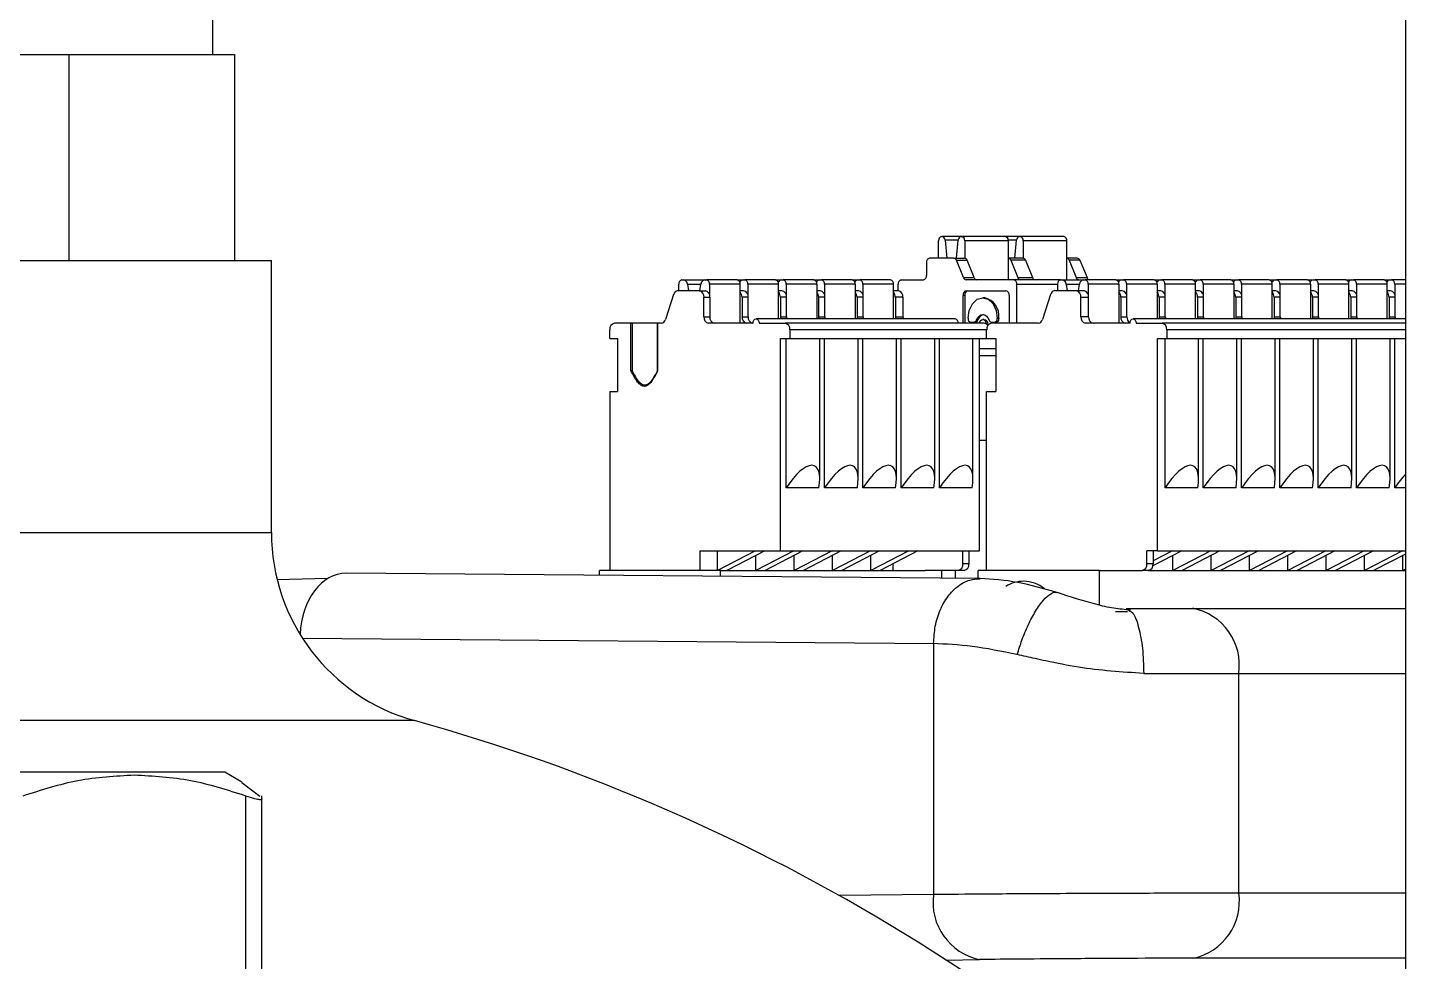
# Model space of a CAD drawing. Header units: millimetres. Extents: x 15 to 1184, y 5 to 836.
# Drawn here: x 220.09 to 232.8, y 719.24 to 727.85 of the extents above; entities that cross this region are included whole.
import ezdxf

# ---------------------------------------------------------------- set-up
doc = ezdxf.new("R2010")
doc.units = ezdxf.units.MM

msp = doc.modelspace()

# ---------------------------------------------------------------- linework, layer by layer
at = {"color": 7, "linetype": 'Continuous', "lineweight": 25}
for p, q in [((232.8, 774.565), (232.8, 716.365)), ((221.795, 727.602), (221.795, 728.102)), ((220.007, 727.602), (220.467, 727.602)), ((220.467, 727.602), (220.467, 725.702)), ((220.467, 727.602), (220.697, 727.602)), ((220.697, 727.602), (221.767, 727.602)), ((221.767, 727.602), (221.997, 727.602)), ((221.997, 727.602), (221.997, 725.702)), ((228.493, 725.725), (228.493, 725.885)), ((228.521, 725.925), (228.525, 725.925)), ((228.702, 725.925), (228.525, 725.925)), ((228.553, 725.89), (228.568, 725.725)), ((228.658, 725.725), (228.674, 725.89)), ((228.702, 725.925), (228.705, 725.925)), ((229.108, 725.925), (228.705, 725.925)), ((228.734, 725.885), (228.734, 725.725)), ((229.137, 725.885), (228.734, 725.885)), ((229.241, 725.925), (229.108, 725.925)), ((229.137, 725.725), (229.137, 725.885)), ((229.197, 725.725), (229.213, 725.89)), ((229.241, 725.925), (229.244, 725.925)), ((229.647, 725.925), (229.244, 725.925)), ((229.675, 725.885), (229.272, 725.885)), ((229.272, 725.885), (229.272, 725.725)), ((229.675, 725.725), (229.675, 725.885)), ((218.937, 725.702), (222.337, 725.702)), ((222.337, 723.194), (222.337, 725.702)), ((228.632, 725.725), (228.408, 725.725)), ((228.632, 725.725), (228.731, 725.725)), ((228.722, 725.545), (228.657, 725.705)), ((228.657, 725.705), (228.756, 725.705)), ((228.821, 725.545), (228.756, 725.705)), ((229.137, 725.525), (229.137, 725.725)), ((229.27, 725.725), (229.137, 725.725)), ((229.159, 725.705), (229.224, 725.545)), ((229.295, 725.705), (229.159, 725.705)), ((229.295, 725.705), (229.36, 725.545)), ((229.675, 725.525), (229.675, 725.725)), ((229.772, 725.725), (229.675, 725.725)), ((229.698, 725.705), (229.763, 725.545)), ((229.797, 725.705), (229.698, 725.705)), ((229.797, 725.705), (229.862, 725.545)), ((228.38, 725.685), (228.38, 725.565)), ((226.096, 725.425), (226.096, 725.485)), ((226.124, 725.525), (226.141, 725.525)), ((226.141, 725.525), (226.334, 725.525)), ((226.175, 725.485), (226.185, 725.425)), ((226.29, 725.425), (226.3, 725.485)), ((226.334, 725.525), (226.351, 725.525)), ((226.633, 725.525), (226.351, 725.525)), ((226.379, 725.485), (226.379, 725.389)), ((226.662, 725.485), (226.379, 725.485)), ((226.633, 725.525), (226.688, 725.525)), ((226.662, 725.125), (226.662, 725.485)), ((226.688, 725.525), (226.704, 725.525)), ((226.987, 725.525), (226.704, 725.525)), ((226.732, 725.485), (226.732, 725.389)), ((227.015, 725.485), (226.732, 725.485)), ((226.987, 725.525), (227.041, 725.525)), ((227.015, 725.165), (227.015, 725.485)), ((227.041, 725.525), (227.058, 725.525)), ((227.341, 725.525), (227.058, 725.525)), ((227.086, 725.485), (227.086, 725.389)), ((227.369, 725.485), (227.086, 725.485)), ((227.341, 725.525), (227.395, 725.525)), ((227.369, 725.485), (227.369, 725.165)), ((227.395, 725.525), (227.411, 725.525)), ((227.694, 725.525), (227.411, 725.525)), ((227.44, 725.485), (227.44, 725.389)), ((227.722, 725.485), (227.44, 725.485)), ((227.694, 725.525), (227.749, 725.525)), ((227.722, 725.485), (227.722, 725.165)), ((227.749, 725.525), (227.765, 725.525)), ((228.048, 725.525), (227.765, 725.525)), ((227.793, 725.485), (227.793, 725.389)), ((228.076, 725.485), (227.793, 725.485)), ((228.076, 725.165), (228.076, 725.485)), ((228.118, 725.485), (228.118, 725.425)), ((228.147, 725.525), (228.352, 725.525)), ((228.722, 725.545), (228.821, 725.545)), ((229.186, 725.525), (228.747, 725.525)), ((229.619, 725.525), (229.186, 725.525)), ((229.214, 725.125), (229.214, 725.485)), ((229.224, 725.545), (229.36, 725.545)), ((229.591, 725.485), (229.591, 725.425)), ((229.619, 725.525), (229.635, 725.525)), ((229.635, 725.525), (229.829, 725.525)), ((229.67, 725.485), (229.679, 725.425)), ((229.763, 725.545), (229.862, 725.545)), ((229.785, 725.425), (229.794, 725.485)), ((229.829, 725.525), (229.845, 725.525)), ((230.128, 725.525), (229.845, 725.525)), ((230.156, 725.485), (229.873, 725.485)), ((229.873, 725.485), (229.873, 725.389)), ((230.128, 725.525), (230.182, 725.525)), ((230.156, 725.485), (230.156, 725.125)), ((230.182, 725.525), (230.199, 725.525)), ((230.482, 725.525), (230.199, 725.525)), ((230.227, 725.485), (230.227, 725.389)), ((230.51, 725.485), (230.227, 725.485)), ((230.482, 725.525), (230.536, 725.525)), ((230.51, 725.485), (230.51, 725.165)), ((230.536, 725.525), (230.552, 725.525)), ((230.835, 725.525), (230.552, 725.525)), ((230.58, 725.485), (230.58, 725.389)), ((230.863, 725.485), (230.58, 725.485)), ((230.835, 725.525), (230.89, 725.525)), ((230.863, 725.165), (230.863, 725.485)), ((230.89, 725.525), (230.906, 725.525)), ((231.189, 725.525), (230.906, 725.525)), ((230.934, 725.485), (230.934, 725.389)), ((231.217, 725.485), (230.934, 725.485)), ((231.189, 725.525), (231.243, 725.525)), ((231.217, 725.485), (231.217, 725.165)), ((231.243, 725.525), (231.259, 725.525)), ((231.542, 725.525), (231.259, 725.525)), ((231.288, 725.485), (231.288, 725.389)), ((231.57, 725.485), (231.288, 725.485)), ((231.542, 725.525), (231.597, 725.525)), ((231.57, 725.165), (231.57, 725.485)), ((231.597, 725.525), (231.613, 725.525)), ((231.896, 725.525), (231.613, 725.525)), ((231.641, 725.485), (231.641, 725.389)), ((231.924, 725.485), (231.641, 725.485)), ((231.896, 725.525), (231.95, 725.525)), ((231.924, 725.485), (231.924, 725.165)), ((231.95, 725.525), (231.966, 725.525)), ((232.249, 725.525), (231.966, 725.525)), ((232.278, 725.485), (231.995, 725.485)), ((231.995, 725.485), (231.995, 725.389)), ((232.249, 725.525), (232.304, 725.525)), ((232.278, 725.165), (232.278, 725.485)), ((232.304, 725.525), (232.32, 725.525)), ((232.603, 725.525), (232.32, 725.525)), ((232.348, 725.485), (232.348, 725.389)), ((232.631, 725.485), (232.348, 725.485)), ((232.603, 725.525), (232.657, 725.525)), ((232.631, 725.165), (232.631, 725.485)), ((232.657, 725.525), (232.674, 725.525)), ((232.8, 725.525), (232.674, 725.525)), ((232.702, 725.485), (232.702, 725.389)), ((226.048, 725.39), (225.972, 725.159)), ((226.286, 725.425), (226.087, 725.425)), ((226.286, 725.425), (226.34, 725.425)), ((226.328, 725.185), (226.328, 725.365)), ((226.328, 725.365), (226.382, 725.365)), ((226.382, 725.365), (226.382, 725.185)), ((226.694, 725.425), (226.662, 725.425)), ((226.679, 725.365), (226.679, 725.185)), ((226.736, 725.365), (226.679, 725.365)), ((226.736, 725.185), (226.736, 725.365)), ((227.047, 725.425), (227.015, 725.425)), ((227.033, 725.365), (227.033, 725.185)), ((227.09, 725.365), (227.033, 725.365)), ((227.09, 725.185), (227.09, 725.365)), ((227.401, 725.425), (227.369, 725.425)), ((227.386, 725.365), (227.386, 725.185)), ((227.443, 725.365), (227.386, 725.365)), ((227.443, 725.185), (227.443, 725.365)), ((227.754, 725.425), (227.722, 725.425)), ((227.74, 725.365), (227.74, 725.185)), ((227.797, 725.365), (227.74, 725.365)), ((227.797, 725.185), (227.797, 725.365)), ((228.122, 725.425), (228.076, 725.425)), ((228.094, 725.365), (228.094, 725.185)), ((228.164, 725.365), (228.094, 725.365)), ((228.164, 725.365), (228.164, 725.185)), ((228.719, 725.125), (228.719, 725.382)), ((228.734, 725.382), (228.719, 725.382)), ((228.734, 725.382), (228.734, 725.125)), ((228.749, 725.425), (229.114, 725.425)), ((228.914, 725.36), (228.9, 725.36)), ((229.144, 725.382), (229.144, 725.125)), ((229.526, 725.39), (229.45, 725.159)), ((229.764, 725.425), (229.564, 725.425)), ((229.834, 725.425), (229.764, 725.425)), ((229.806, 725.185), (229.806, 725.365)), ((229.806, 725.365), (229.877, 725.365)), ((229.877, 725.185), (229.877, 725.365)), ((230.188, 725.425), (230.156, 725.425)), ((230.174, 725.365), (230.174, 725.185)), ((230.23, 725.365), (230.174, 725.365)), ((230.23, 725.185), (230.23, 725.365)), ((230.542, 725.425), (230.51, 725.425)), ((230.527, 725.365), (230.527, 725.185)), ((230.584, 725.365), (230.527, 725.365)), ((230.584, 725.185), (230.584, 725.365)), ((230.895, 725.425), (230.863, 725.425)), ((230.881, 725.365), (230.881, 725.185)), ((230.938, 725.365), (230.881, 725.365)), ((230.938, 725.185), (230.938, 725.365)), ((231.249, 725.425), (231.217, 725.425)), ((231.235, 725.365), (231.235, 725.185)), ((231.291, 725.365), (231.235, 725.365)), ((231.291, 725.185), (231.291, 725.365)), ((231.602, 725.425), (231.57, 725.425)), ((231.588, 725.365), (231.588, 725.185)), ((231.645, 725.365), (231.588, 725.365)), ((231.645, 725.185), (231.645, 725.365)), ((231.956, 725.425), (231.924, 725.425)), ((231.942, 725.365), (231.942, 725.185)), ((231.998, 725.365), (231.942, 725.365)), ((231.998, 725.185), (231.998, 725.365)), ((232.309, 725.425), (232.278, 725.425)), ((232.295, 725.365), (232.295, 725.185)), ((232.352, 725.365), (232.295, 725.365)), ((232.352, 725.185), (232.352, 725.365)), ((232.663, 725.425), (232.631, 725.425)), ((232.649, 725.365), (232.649, 725.185)), ((232.705, 725.365), (232.649, 725.365)), ((232.705, 725.185), (232.705, 725.365)), ((225.654, 725.125), (225.501, 725.125)), ((225.654, 724.685), (225.654, 725.125)), ((225.664, 725.125), (225.654, 725.125)), ((225.664, 725.125), (225.664, 724.685)), ((225.899, 725.125), (225.664, 725.125)), ((225.899, 724.685), (225.899, 725.125)), ((225.9, 725.125), (225.899, 725.125)), ((225.9, 725.125), (225.9, 724.685)), ((225.934, 725.125), (225.9, 725.125)), ((226.328, 725.185), (226.382, 725.185)), ((226.781, 725.125), (226.371, 725.125)), ((226.679, 725.185), (226.736, 725.185)), ((228.645, 725.165), (226.809, 725.165)), ((226.837, 725.125), (227.078, 725.125)), ((227.033, 725.185), (227.09, 725.185)), ((228.914, 725.125), (227.078, 725.125)), ((227.386, 725.185), (227.443, 725.185)), ((227.74, 725.185), (227.797, 725.185)), ((228.094, 725.185), (228.164, 725.185)), ((228.765, 725.17), (228.765, 725.167)), ((228.788, 725.136), (228.822, 725.136)), ((228.822, 725.136), (228.836, 725.136)), ((228.856, 725.153), (228.842, 725.153)), ((228.914, 725.159), (228.9, 725.159)), ((228.978, 725.136), (229.012, 725.136)), ((229.411, 725.125), (228.979, 725.125)), ((229.012, 725.136), (229.026, 725.136)), ((229.034, 725.167), (229.034, 725.17)), ((229.034, 725.17), (229.049, 725.17)), ((229.049, 725.167), (229.034, 725.167)), ((229.049, 725.17), (229.049, 725.167)), ((229.877, 725.185), (229.806, 725.185)), ((230.259, 725.125), (229.849, 725.125)), ((230.174, 725.185), (230.23, 725.185)), ((232.8, 725.165), (230.287, 725.165)), ((230.315, 725.125), (230.556, 725.125)), ((230.527, 725.185), (230.584, 725.185)), ((232.8, 725.125), (230.556, 725.125)), ((230.881, 725.185), (230.938, 725.185)), ((231.235, 725.185), (231.291, 725.185)), ((231.588, 725.185), (231.645, 725.185)), ((231.942, 725.185), (231.998, 725.185)), ((232.295, 725.185), (232.352, 725.185)), ((232.649, 725.185), (232.705, 725.185)), ((225.459, 724.985), (225.459, 725.065)), ((225.459, 724.985), (225.529, 724.985)), ((225.529, 724.985), (225.529, 724.495)), ((227.035, 724.985), (227.12, 724.985)), ((227.035, 723.025), (227.035, 724.985)), ((227.087, 723.607), (227.087, 724.985)), ((227.12, 725.065), (227.12, 724.985)), ((227.12, 724.985), (227.323, 724.985)), ((227.323, 724.985), (227.676, 724.985)), ((227.396, 723.688), (227.396, 724.985)), ((227.441, 723.607), (227.441, 724.985)), ((227.676, 724.985), (228.03, 724.985)), ((227.75, 723.688), (227.75, 724.985)), ((227.794, 723.607), (227.794, 724.985)), ((228.03, 724.985), (228.384, 724.985)), ((228.103, 723.688), (228.103, 724.985)), ((228.148, 723.607), (228.148, 724.985)), ((228.384, 724.985), (228.737, 724.985)), ((228.457, 723.688), (228.457, 724.985)), ((228.501, 723.607), (228.501, 724.985)), ((228.737, 724.985), (228.936, 724.985)), ((228.81, 723.688), (228.81, 724.985)), ((228.871, 723.025), (228.871, 724.985)), ((228.936, 724.985), (228.936, 725.065)), ((228.936, 724.985), (229.021, 724.985)), ((229.021, 724.985), (229.021, 724.495)), ((230.513, 723.025), (230.513, 724.985)), ((230.513, 724.985), (230.598, 724.985)), ((230.582, 723.607), (230.582, 724.985)), ((230.598, 725.065), (230.598, 724.985)), ((230.598, 724.985), (230.817, 724.985)), ((230.817, 724.985), (231.171, 724.985)), ((230.891, 723.688), (230.891, 724.985)), ((230.935, 723.607), (230.935, 724.985)), ((231.171, 724.985), (231.524, 724.985)), ((231.244, 723.688), (231.244, 724.985)), ((231.289, 723.607), (231.289, 724.985)), ((231.524, 724.985), (231.878, 724.985)), ((231.598, 723.688), (231.598, 724.985)), ((231.642, 723.607), (231.642, 724.985)), ((231.878, 724.985), (232.232, 724.985)), ((231.951, 723.688), (231.951, 724.985)), ((231.996, 723.607), (231.996, 724.985)), ((232.232, 724.985), (232.585, 724.985)), ((232.305, 723.688), (232.305, 724.985)), ((232.349, 723.607), (232.349, 724.985)), ((232.585, 724.985), (232.8, 724.985)), ((232.658, 723.688), (232.658, 724.985)), ((232.703, 723.607), (232.703, 724.985)), ((228.871, 724.893), (229.021, 724.893)), ((229.021, 724.825), (228.871, 724.825)), ((225.664, 724.685), (225.654, 724.685)), ((225.899, 724.685), (225.9, 724.685)), ((225.459, 724.495), (225.459, 722.845)), ((225.459, 724.495), (225.529, 724.495)), ((228.936, 722.845), (228.936, 724.495)), ((228.936, 724.495), (229.021, 724.495)), ((228.871, 724.045), (228.936, 724.045)), ((227.389, 723.607), (227.087, 723.607)), ((227.743, 723.607), (227.441, 723.607)), ((228.096, 723.607), (227.794, 723.607)), ((228.45, 723.607), (228.148, 723.607)), ((228.803, 723.607), (228.501, 723.607)), ((230.884, 723.607), (230.582, 723.607)), ((231.237, 723.607), (230.935, 723.607)), ((231.591, 723.607), (231.289, 723.607)), ((231.944, 723.607), (231.642, 723.607)), ((232.298, 723.607), (231.996, 723.607)), ((232.651, 723.607), (232.349, 723.607)), ((232.8, 723.607), (232.703, 723.607)), ((226.293, 722.845), (226.293, 723.025)), ((226.293, 723.025), (227.035, 723.025)), ((226.803, 723.025), (226.453, 722.845)), ((226.453, 722.845), (226.453, 723.025)), ((226.888, 723.025), (226.538, 722.845)), ((227.156, 723.025), (226.807, 722.845)), ((226.807, 722.845), (226.807, 722.983)), ((227.241, 723.025), (226.892, 722.845)), ((227.035, 723.025), (228.871, 723.025)), ((227.51, 723.025), (227.16, 722.845)), ((227.16, 722.845), (227.16, 722.983)), ((227.595, 723.025), (227.245, 722.845)), ((227.863, 723.025), (227.514, 722.845)), ((227.514, 722.845), (227.514, 722.983)), ((227.948, 723.025), (227.599, 722.845)), ((228.217, 723.025), (227.867, 722.845)), ((227.867, 722.845), (227.867, 722.983)), ((228.302, 723.025), (227.952, 722.845)), ((228.072, 722.845), (228.072, 722.907)), ((228.716, 722.905), (228.716, 723.025)), ((228.772, 722.905), (228.716, 722.905)), ((228.772, 723.025), (228.772, 722.905)), ((230.513, 723.025), (230.414, 723.025)), ((230.414, 722.905), (230.414, 723.025)), ((230.471, 722.905), (230.414, 722.905)), ((230.736, 723.025), (230.469, 722.887)), ((230.471, 723.025), (230.471, 722.905)), ((230.651, 723.025), (230.471, 722.932)), ((230.513, 723.025), (232.8, 723.025)), ((231.004, 723.025), (230.655, 722.845)), ((230.655, 722.845), (230.655, 722.983)), ((231.089, 723.025), (230.74, 722.845)), ((231.358, 723.025), (231.008, 722.845)), ((231.008, 722.845), (231.008, 722.983)), ((231.443, 723.025), (231.093, 722.845)), ((231.712, 723.025), (231.362, 722.845)), ((231.362, 722.845), (231.362, 722.983)), ((231.796, 723.025), (231.447, 722.845)), ((232.065, 723.025), (231.715, 722.845)), ((231.715, 722.845), (231.715, 722.983)), ((232.15, 723.025), (231.8, 722.845)), ((232.419, 723.025), (232.069, 722.845)), ((232.069, 722.845), (232.069, 722.983)), ((232.504, 723.025), (232.154, 722.845)), ((232.772, 723.025), (232.423, 722.845)), ((232.423, 722.845), (232.423, 722.983)), ((232.8, 722.995), (232.507, 722.845)), ((232.776, 722.845), (232.776, 722.983)), ((228.872, 722.77), (223.026, 722.819)), ((225.364, 722.799), (225.364, 722.845)), ((226.481, 722.845), (225.364, 722.845)), ((226.481, 722.79), (226.481, 722.845)), ((226.481, 722.845), (228.369, 722.845)), ((228.673, 722.845), (228.369, 722.845)), ((228.518, 722.845), (228.518, 722.773)), ((228.73, 722.845), (228.673, 722.845)), ((228.859, 722.77), (228.859, 722.845)), ((229.976, 722.845), (228.859, 722.845)), ((229.976, 722.525), (229.976, 722.845)), ((229.976, 722.845), (230.068, 722.845)), ((230.068, 722.845), (230.372, 722.845)), ((230.428, 722.845), (230.372, 722.845)), ((230.428, 722.845), (232.8, 722.845)), ((232.8, 722.857), (232.776, 722.845)), ((222.855, 722.769), (222.391, 722.758)), ((230.236, 722.463), (230.124, 722.463)), ((230.224, 722.495), (230.26, 722.468)), ((230.838, 722.495), (232.8, 722.495)), ((228.447, 722.17), (228.447, 719.856)), ((230.385, 721.895), (231.263, 721.895)), ((231.263, 719.868), (231.263, 721.895)), ((221.037, 720.985), (215.967, 720.985)), ((221.907, 720.985), (221.037, 720.985)), ((222.065, 720.893), (221.907, 720.985)), ((222.063, 720.89), (222.23, 720.764)), ((222.101, 714.82), (222.101, 720.764)), ((222.247, 715.385), (222.247, 720.765))]:
    msp.add_line(p, q, dxfattribs=at)
at = {"color": 8, "linetype": 'Continuous', "lineweight": 25}
for p, q in [((228.674, 725.89), (228.553, 725.89)), ((229.213, 725.89), (229.136, 725.89)), ((226.175, 725.485), (226.3, 725.485)), ((229.214, 725.485), (229.591, 725.485)), ((229.67, 725.485), (229.794, 725.485)), ((232.8, 725.485), (232.702, 725.485)), ((228.936, 725.065), (227.12, 725.065)), ((232.8, 725.065), (230.598, 725.065)), ((215.537, 723.194), (222.337, 723.194)), ((228.649, 722.772), (228.649, 722.845)), ((222.624, 722.219), (228.447, 722.17)), ((231.263, 721.895), (232.8, 721.895)), ((223.656, 721.46), (217.633, 721.46)), ((228.447, 719.856), (227.577, 719.846)), ((232.8, 719.868), (231.263, 719.868)), ((228.559, 719.252), (228.871, 719.256)), ((232.8, 719.268), (230.842, 719.268))]:
    msp.add_line(p, q, dxfattribs=at)
at = {"color": 7, "linetype": 'Continuous', "lineweight": 25, "flags": 128}
for points in [[(228.765, 725.17), (228.776, 725.243), (228.805, 725.304), (228.848, 725.346), (228.9, 725.36), (228.951, 725.346), (228.995, 725.304), (229.024, 725.243), (229.034, 725.17)], [(228.842, 725.153), (228.852, 725.175), (228.866, 725.191), (228.882, 725.201), (228.9, 725.205), (228.918, 725.201), (228.934, 725.191), (228.948, 725.175), (228.958, 725.153)], [(226.781, 725.125), (226.783, 725.14), (226.789, 725.153), (226.798, 725.162), (226.809, 725.165), (226.82, 725.162), (226.829, 725.153), (226.835, 725.14), (226.837, 725.125)], [(227.033, 725.185), (227.034, 725.173), (227.035, 725.165)], [(227.09, 725.185), (227.09, 725.173), (227.092, 725.165)], [(227.386, 725.185), (227.387, 725.173), (227.389, 725.165)], [(227.443, 725.185), (227.444, 725.173), (227.445, 725.165)], [(227.74, 725.185), (227.741, 725.173), (227.742, 725.165)], [(227.797, 725.185), (227.797, 725.173), (227.799, 725.165)], [(228.094, 725.185), (228.094, 725.173), (228.096, 725.165)], [(228.164, 725.185), (228.165, 725.173), (228.167, 725.165)], [(228.869, 725.125), (228.87, 725.131), (228.877, 725.146), (228.888, 725.156), (228.9, 725.159), (228.912, 725.156), (228.923, 725.146), (228.93, 725.131), (228.932, 725.119)], [(228.914, 725.159), (228.926, 725.156), (228.937, 725.146), (228.944, 725.131), (228.946, 725.114), (228.946, 725.104)], [(230.259, 725.125), (230.261, 725.14), (230.267, 725.153), (230.276, 725.162), (230.287, 725.165), (230.298, 725.162), (230.307, 725.153), (230.313, 725.14), (230.315, 725.125)], [(230.527, 725.185), (230.528, 725.173), (230.53, 725.165)], [(230.584, 725.185), (230.585, 725.173), (230.586, 725.165)], [(230.881, 725.185), (230.882, 725.173), (230.883, 725.165)], [(230.938, 725.185), (230.938, 725.173), (230.94, 725.165)], [(231.235, 725.185), (231.235, 725.173), (231.237, 725.165)], [(231.291, 725.185), (231.292, 725.173), (231.294, 725.165)], [(231.588, 725.185), (231.589, 725.173), (231.591, 725.165)], [(231.645, 725.185), (231.646, 725.173), (231.647, 725.165)], [(231.942, 725.185), (231.942, 725.173), (231.944, 725.165)], [(231.998, 725.185), (231.999, 725.173), (232.001, 725.165)], [(232.295, 725.185), (232.296, 725.173), (232.298, 725.165)], [(232.352, 725.185), (232.353, 725.173), (232.354, 725.165)], [(232.649, 725.185), (232.65, 725.173), (232.651, 725.165)], [(232.705, 725.185), (232.706, 725.173), (232.708, 725.165)]]:
    msp.add_lwpolyline(points, dxfattribs=at)
at = {"color": 7, "linetype": 'Continuous', "lineweight": 25}
for centre, radius, start, end in [((228.528, 725.89), 0.0357, 101.4218, 188.0495), ((228.519, 725.891), 0.0339, 357.6832, 80.0753), ((228.708, 725.891), 0.0339, 99.9247, 182.3168), ((228.698, 725.89), 0.0357, 351.9505, 78.5782), ((229.101, 725.89), 0.0357, 351.9505, 78.5782), ((229.246, 725.891), 0.0339, 99.9247, 182.3168), ((229.237, 725.89), 0.0357, 351.9505, 78.5782), ((229.64, 725.89), 0.0357, 351.9505, 78.5782), ((228.415, 725.69), 0.0357, 101.4218, 188.0495), ((228.63, 725.696), 0.0284, 16.9297, 84.6073), ((228.731, 725.705), 0.0201, 83.733, 89.9963), ((228.728, 725.696), 0.0294, 17.7136, 78.8713), ((229.131, 725.696), 0.0294, 17.7136, 78.8713), ((229.27, 725.705), 0.0201, 83.733, 89.9963), ((229.267, 725.696), 0.0294, 17.7136, 78.8713), ((229.67, 725.696), 0.0294, 17.7136, 78.8713), ((229.77, 725.696), 0.0284, 16.9297, 84.6073), ((226.131, 725.49), 0.0357, 101.4218, 188.0495), ((226.134, 725.484), 0.0409, 1.6674, 81.0951), ((226.341, 725.484), 0.0409, 98.9049, 178.3326), ((226.344, 725.49), 0.0357, 351.9505, 78.5782), ((226.626, 725.49), 0.0357, 351.9505, 78.5782), ((226.691, 725.49), 0.0348, 95.0248, 159.801), ((226.697, 725.49), 0.0357, 351.9505, 78.5782), ((226.98, 725.49), 0.0357, 351.9505, 78.5782), ((227.045, 725.49), 0.0348, 95.0248, 159.801), ((227.051, 725.49), 0.0357, 351.9505, 78.5782), ((227.333, 725.49), 0.0357, 351.9505, 78.5782), ((227.398, 725.49), 0.0347, 95.0036, 159.5592), ((227.404, 725.49), 0.0357, 351.9505, 78.5782), ((227.687, 725.49), 0.0357, 351.9505, 78.5782), ((227.752, 725.49), 0.0347, 95.0036, 159.5592), ((227.758, 725.49), 0.0357, 351.9505, 78.5782), ((228.041, 725.49), 0.0357, 351.9505, 78.5782), ((228.154, 725.49), 0.0357, 101.4218, 188.0495), ((228.345, 725.56), 0.0357, 281.4218, 8.0495), ((228.749, 725.553), 0.0284, 196.9297, 264.6073), ((228.848, 725.553), 0.0284, 196.9297, 264.6073), ((229.179, 725.49), 0.0357, 351.9505, 78.5782), ((229.251, 725.553), 0.0284, 196.9297, 264.6073), ((229.387, 725.553), 0.0284, 196.9297, 264.6073), ((229.626, 725.49), 0.0357, 101.4218, 188.0495), ((229.629, 725.484), 0.0409, 1.6674, 81.0951), ((229.79, 725.553), 0.0284, 196.9297, 264.6073), ((229.835, 725.484), 0.0409, 98.9049, 178.3326), ((229.838, 725.49), 0.0357, 351.9505, 78.5782), ((229.889, 725.553), 0.0284, 196.9297, 264.6073), ((230.121, 725.49), 0.0357, 351.9505, 78.5782), ((230.185, 725.49), 0.0347, 95.0036, 159.5592), ((230.192, 725.49), 0.0357, 351.9505, 78.5782), ((230.474, 725.49), 0.0357, 351.9505, 78.5782), ((230.539, 725.49), 0.0347, 95.0036, 159.5592), ((230.545, 725.49), 0.0357, 351.9505, 78.5782), ((230.828, 725.49), 0.0357, 351.9505, 78.5782), ((230.893, 725.49), 0.0346, 94.9329, 158.7516), ((230.899, 725.49), 0.0357, 351.9505, 78.5782), ((231.182, 725.49), 0.0357, 351.9505, 78.5782), ((231.246, 725.49), 0.0347, 95.0036, 159.5592), ((231.252, 725.49), 0.0357, 351.9505, 78.5782), ((231.535, 725.49), 0.0357, 351.9505, 78.5782), ((231.6, 725.49), 0.0346, 94.9327, 158.7497), ((231.606, 725.49), 0.0357, 351.9505, 78.5782), ((231.889, 725.49), 0.0357, 351.9505, 78.5782), ((231.953, 725.49), 0.0347, 95.0036, 159.5592), ((231.959, 725.49), 0.0357, 351.9505, 78.5782), ((232.242, 725.49), 0.0357, 351.9505, 78.5782), ((232.307, 725.49), 0.0348, 95.0248, 159.801), ((232.313, 725.49), 0.0357, 351.9505, 78.5782), ((232.596, 725.49), 0.0357, 351.9505, 78.5782), ((232.66, 725.49), 0.0348, 95.0248, 159.801), ((232.666, 725.49), 0.0357, 351.9505, 78.5782), ((226.092, 725.381), 0.0444, 96.3675, 167.6673), ((226.275, 725.372), 0.0536, 351.9505, 78.5782), ((226.329, 725.372), 0.0536, 351.9505, 78.5782), ((226.609, 725.367), 0.0702, 358.2635, 41.6118), ((226.683, 725.372), 0.0536, 351.9505, 78.5782), ((226.963, 725.367), 0.0702, 358.2635, 41.6118), ((227.036, 725.372), 0.0536, 351.9505, 78.5782), ((227.316, 725.367), 0.0702, 358.2635, 41.6118), ((227.39, 725.372), 0.0536, 351.9505, 78.5782), ((227.67, 725.367), 0.0702, 358.2635, 41.6118), ((227.744, 725.372), 0.0536, 351.9505, 78.5782), ((228.023, 725.367), 0.0702, 358.2635, 41.6118), ((228.111, 725.372), 0.0536, 351.9505, 78.5782), ((228.757, 725.388), 0.0376, 101.4218, 188.0495), ((228.771, 725.388), 0.0376, 101.4218, 188.0495), ((228.88, 725.194), 0.17, 351.9505, 78.5782), ((229.106, 725.388), 0.0376, 351.9505, 78.5782), ((229.569, 725.381), 0.0444, 96.3675, 167.6673), ((229.753, 725.372), 0.0536, 351.9505, 78.5782), ((229.824, 725.372), 0.0536, 351.9505, 78.5782), ((230.104, 725.367), 0.0702, 358.2635, 41.6118), ((230.177, 725.372), 0.0536, 351.9505, 78.5782), ((230.457, 725.367), 0.0702, 358.2635, 41.6118), ((230.531, 725.372), 0.0536, 351.9505, 78.5782), ((230.811, 725.367), 0.0702, 358.2635, 41.6118), ((230.885, 725.372), 0.0536, 351.9505, 78.5782), ((231.164, 725.367), 0.0702, 358.2635, 41.6118), ((231.238, 725.372), 0.0536, 351.9505, 78.5782), ((231.518, 725.367), 0.0702, 358.2635, 41.6118), ((231.592, 725.372), 0.0536, 351.9505, 78.5782), ((231.872, 725.367), 0.0702, 358.2635, 41.6118), ((231.945, 725.372), 0.0536, 351.9505, 78.5782), ((232.225, 725.367), 0.0702, 358.2635, 41.6118), ((232.299, 725.372), 0.0536, 351.9505, 78.5782), ((232.579, 725.367), 0.0702, 358.2635, 41.6118), ((232.652, 725.372), 0.0536, 351.9505, 78.5782), ((228.923, 725.137), 0.0694, 103.6337, 166.2298), ((225.512, 725.072), 0.0536, 101.4218, 188.0495), ((225.929, 725.169), 0.0444, 276.3675, 347.6673), ((226.381, 725.177), 0.0536, 171.9505, 258.5782), ((226.435, 725.177), 0.0536, 171.9505, 258.5782), ((226.732, 725.177), 0.0536, 171.9505, 258.5782), ((226.789, 725.177), 0.0536, 171.9505, 258.5782), ((227.067, 725.072), 0.0536, 351.9505, 78.5782), ((228.638, 725.13), 0.0357, 351.9505, 78.5782), ((228.793, 725.163), 0.0282, 171.9505, 258.5782), ((228.819, 725.159), 0.0232, 276.1924, 346.8686), ((228.833, 725.159), 0.0232, 276.1924, 346.8686), ((228.911, 725.085), 0.0395, 27.0075, 86.1131), ((228.99, 725.072), 0.0536, 101.4218, 188.0495), ((228.981, 725.159), 0.0232, 193.1314, 263.8076), ((229.006, 725.163), 0.0282, 281.4218, 8.0495), ((229.021, 725.163), 0.0282, 281.4218, 8.0495), ((229.407, 725.169), 0.0444, 276.3675, 347.6673), ((229.859, 725.177), 0.0536, 171.9505, 258.5782), ((229.93, 725.177), 0.0536, 171.9505, 258.5782), ((230.227, 725.177), 0.0536, 171.9505, 258.5782), ((230.29, 725.179), 0.0595, 174.5027, 238.8307), ((230.545, 725.072), 0.0536, 351.9505, 78.5782), ((224.137, 723.194), 1.8, 180, 254.5128), ((228.663, 722.897), 0.0536, 281.4218, 8.0495), ((228.719, 722.897), 0.0536, 281.4218, 8.0495), ((230.361, 722.897), 0.0536, 281.4218, 8.0495), ((230.418, 722.897), 0.0536, 281.4218, 8.0495), ((229.276, 722.445), 0.3, 90, 122.6257), ((229.276, 722.445), 0.3, 49.893, 90), ((230.732, 721.97), 0.536, 351.9505, 78.5782), ((218.937, 704.428), 17.674, 42.4858, 74.5128), ((228.98, 719.784), 0.539, 172.2626, 258.266), ((230.73, 719.794), 0.538, 282.0178, 7.9242)]:
    msp.add_arc(centre, radius, start, end, dxfattribs=at)
for centre, major_axis, ratio, start_param, end_param in [((227.146, 723.382), (0.203, 0.427), 0.341999, 5.420115, 7.468006), ((227.5, 723.382), (0.203, 0.427), 0.341999, 5.420115, 7.468006), ((227.853, 723.382), (0.203, 0.427), 0.341999, 5.420115, 7.468006), ((228.207, 723.382), (0.203, 0.427), 0.341999, 5.420115, 7.468006), ((228.56, 723.382), (0.203, 0.427), 0.341999, 5.420115, 7.468006), ((230.641, 723.382), (0.203, 0.427), 0.341999, 5.420115, 7.468006), ((230.994, 723.382), (0.203, 0.427), 0.341999, 5.420115, 7.468006), ((231.348, 723.382), (0.203, 0.427), 0.341999, 5.420115, 7.468006), ((231.701, 723.382), (0.203, 0.427), 0.341999, 5.420115, 7.468006), ((232.055, 723.382), (0.203, 0.427), 0.341999, 5.420115, 7.468006), ((232.408, 723.382), (0.203, 0.427), 0.341999, 5.420115, 7.468006), ((232.762, 723.382), (0.203, 0.427), 0.341999, 0.792338, 1.184821), ((223.024, 722.219), (0, 0.6), 0.707121, 6.277228, 7.790811)]:
    msp.add_ellipse(centre, major_axis=major_axis, ratio=ratio, start_param=start_param, end_param=end_param, dxfattribs=at)
for points, knots in [([(225.9, 724.685), (225.885, 724.657), (225.861, 724.61), (225.824, 724.562), (225.791, 724.542), (225.763, 724.541), (225.735, 724.559), (225.695, 724.605), (225.671, 724.652), (225.654, 724.685)], [0, 0, 0, 0, 0.22311, 0.371888, 0.459489, 0.538423, 0.625591, 0.736861, 1, 1, 1, 1]), ([(225.664, 724.685), (225.677, 724.66), (225.7, 724.617), (225.736, 724.574), (225.767, 724.556), (225.797, 724.555), (225.829, 724.576), (225.864, 724.621), (225.886, 724.661), (225.899, 724.685)], [0, 0, 0, 0, 0.217829, 0.367476, 0.457816, 0.540102, 0.649093, 0.79379, 1, 1, 1, 1]), ([(229.592, 722.639), (229.467, 722.676), (229.213, 722.749), (228.989, 722.763), (228.876, 722.77)], [0, 0, 0, 0, 0.4923, 1, 1, 1, 1]), ([(230.264, 722.479), (230.212, 722.484), (230.104, 722.493), (229.872, 722.548), (229.705, 722.603), (229.589, 722.64)], [0, 0, 0, 0, 0.214899, 0.454672, 1, 1, 1, 1]), ([(230.224, 722.495), (230.352, 722.495), (230.579, 722.495), (230.759, 722.495), (230.838, 722.495)], [0, 0, 0, 0, 0.559817, 1, 1, 1, 1]), ([(229.218, 722.069), (229.075, 722.098), (228.793, 722.155), (228.561, 722.165), (228.447, 722.17)], [0, 0, 0, 0, 0.507301, 1, 1, 1, 1]), ([(230.385, 721.895), (230.184, 721.908), (229.881, 721.927), (229.548, 721.996), (229.36, 722.037), (229.273, 722.056), (229.218, 722.069)], [0, 0, 0, 0, 0.509339, 0.765692, 0.851571, 1, 1, 1, 1]), ([(221.072, 720.956), (220.898, 720.946), (220.551, 720.928), (220.212, 720.818), (220.043, 720.764)], [0, 0, 0, 0, 0.502015, 1, 1, 1, 1]), ([(222.101, 720.764), (221.932, 720.818), (221.593, 720.928), (221.246, 720.946), (221.072, 720.956)], [0, 0, 0, 0, 0.499218, 1, 1, 1, 1]), ([(222.247, 720.739), (222.247, 720.739), (222.253, 720.731), (222.233, 720.729), (222.187, 720.736), (222.13, 720.754), (222.101, 720.764)], [0, 0, 0, 0, 0.001932, 0.330559, 0.660198, 1, 1, 1, 1]), ([(231.263, 719.868), (231.087, 719.868), (230.736, 719.868), (230.157, 719.866), (229.655, 719.864), (229.267, 719.862), (228.84, 719.859), (228.598, 719.857), (228.447, 719.856)], [0, 0, 0, 0, 0.217408, 0.432617, 0.56007, 0.699723, 0.811251, 1, 1, 1, 1]), ([(230.842, 719.268), (230.679, 719.268), (230.353, 719.268), (229.767, 719.264), (229.248, 719.26), (228.997, 719.258), (228.871, 719.256)], [0, 0, 0, 0, 0.279547, 0.559238, 0.779619, 1, 1, 1, 1])]:
    msp.add_open_spline(points, degree=3, knots=knots, dxfattribs=at)
at = {"color": 8, "linetype": 'Continuous', "lineweight": 25}
for points, knots in [([(228.447, 722.17), (228.45, 722.224), (228.456, 722.333), (228.504, 722.483), (228.577, 722.612), (228.671, 722.706), (228.774, 722.763), (228.844, 722.766), (228.876, 722.767)], [0, 0, 0, 0, 0.170997, 0.341994, 0.512991, 0.683988, 0.854985, 1, 1, 1, 1]), ([(229.218, 722.069), (229.232, 722.114), (229.261, 722.208), (229.32, 722.347), (229.388, 722.476), (229.461, 722.577), (229.527, 722.633), (229.57, 722.651), (229.586, 722.64), (229.588, 722.638)], [0, 0, 0, 0, 0.141898, 0.298769, 0.467128, 0.641292, 0.814296, 0.97944, 1, 1, 1, 1]), ([(230.26, 722.468), (230.268, 722.464), (230.298, 722.447), (230.341, 722.327), (230.378, 722.131), (230.383, 721.973), (230.385, 721.895)], [0, 0, 0, 0, 0.124349, 0.416233, 0.708116, 1, 1, 1, 1])]:
    msp.add_open_spline(points, degree=3, knots=knots, dxfattribs=at)

doc.saveas('drawing.dxf')
